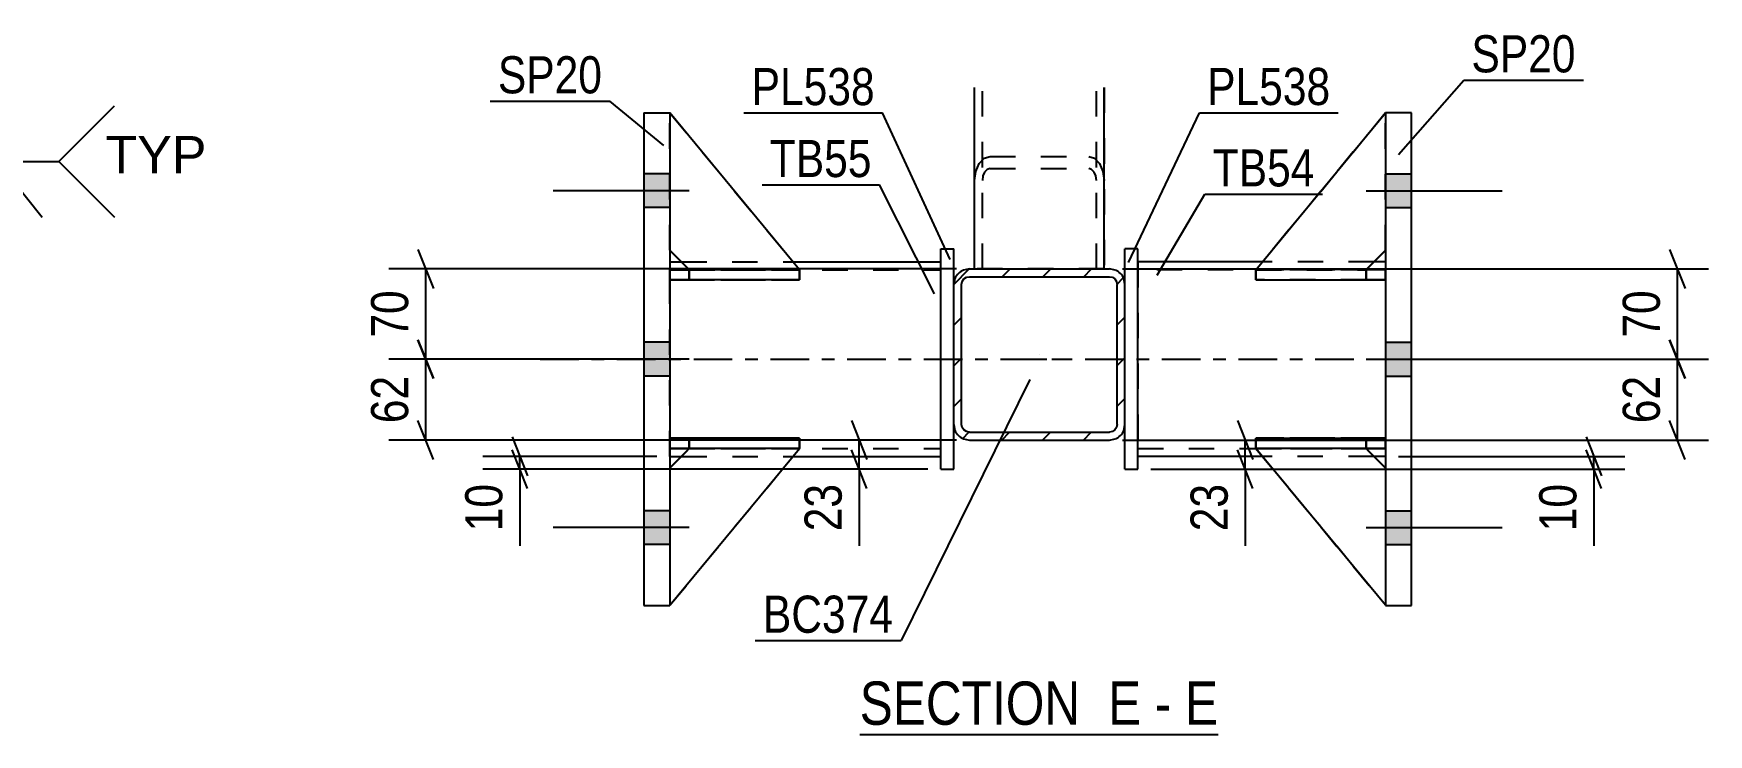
# Model space of a CAD drawing. Header units: millimetres. Extents: x 0 to 841, y 0 to 594.
# Drawn here: x 178.8 to 308, y 148.6 to 202.6 of the extents above; entities that cross this region are included whole.
import ezdxf

# ---------------------------------------------------------------- set-up
doc = ezdxf.new("R2010")
doc.units = ezdxf.units.MM
doc.linetypes.add('DXK_LINE_DOT2', pattern=[3.9198, 1.9599, -1.9599])
doc.linetypes.add('DXK_LINE_DOT3', pattern=[5.9187, 2.979, -0.9799, 0.9799, -0.9799])
doc.styles.add('Arial', font='ARIAL.TTF', dxfattribs={"height": 0.2})
doc.styles.add('Arial Narrow', font='ARIALN.TTF', dxfattribs={"height": 0.2})

# ---------------------------------------------------------------- blocks, each defined once
blk = doc.blocks.new('Unknown-814735532-16 - 6405')
at = {"color": 6, "linetype": 'Continuous'}
blk.add_line((242.54, 148.56), (270.19, 148.56), dxfattribs=at)
at = {"color": 0, "linetype": 'Continuous'}
for points in [[(260.65, 149.31), (260.65, 152.81), (242.54, 152.81), (242.54, 149.31)], [(264.25, 149.31), (264.25, 152.81), (261.7, 152.81), (261.7, 149.31)], [(266.58, 149.31), (266.58, 152.81), (265.3, 152.81), (265.3, 149.31)], [(270.19, 149.31), (270.19, 152.81), (267.63, 152.81), (267.63, 149.31)]]:
    blk.add_wipeout(points, dxfattribs=at)
at = {"color": 7, "linetype": 'Continuous', "style": 'Arial Narrow'}
for s, p in [('SECTION ', (242.54, 149.31)), ('E', (261.7, 149.31)), ('E', (267.63, 149.31)), ('-', (265.3, 149.31))]:
    blk.add_text(s, height=3.34, dxfattribs=at).set_placement(p)
blk = doc.blocks.new('Part-814735532-6506 - 6405')
at = {"color": 7, "linetype": 'DXK_LINE_DOT2'}
for p, q in [((251.4, 184.48), (251.4, 198.48)), ((252, 184.48), (252, 198.48)), ((260.8, 184.48), (260.8, 198.48)), ((261.4, 198.48), (261.4, 184.48)), ((261.4, 184.48), (251.4, 184.48))]:
    blk.add_line(p, q, dxfattribs=at)
blk = doc.blocks.new('Bolt-814735532-6482 - 6405')
at = {"linetype": 'Continuous'}
for points in [[(227.9, 189.22), (227.9, 191.82), (225.9, 191.82), (225.9, 189.22)], [(227.9, 189.22), (227.9, 191.82), (225.9, 191.82), (225.9, 189.22)], [(227.9, 189.22), (227.9, 191.82), (225.9, 191.82), (225.9, 189.22)], [(227.9, 176.22), (227.9, 178.82), (225.9, 178.82), (225.9, 176.22)], [(227.9, 176.22), (227.9, 178.82), (225.9, 178.82), (225.9, 176.22)], [(227.9, 163.22), (227.9, 165.82), (225.9, 165.82), (225.9, 163.22)], [(227.9, 163.22), (227.9, 165.82), (225.9, 165.82), (225.9, 163.22)], [(227.9, 163.22), (227.9, 165.82), (225.9, 165.82), (225.9, 163.22)]]:
    blk.add_hatch(color=1, dxfattribs=at).paths.add_polyline_path(points)
at = {"color": 1, "linetype": 'Continuous'}
for p, q in [((227.9, 191.82), (225.9, 191.82)), ((227.9, 191.82), (225.9, 191.82)), ((227.9, 191.82), (225.9, 191.82)), ((229.4, 190.52), (218.9, 190.52)), ((229.4, 190.52), (218.9, 190.52)), ((229.4, 190.52), (218.9, 190.52)), ((227.9, 189.22), (225.9, 189.22)), ((227.9, 189.22), (225.9, 189.22)), ((227.9, 189.22), (225.9, 189.22)), ((227.9, 178.82), (225.9, 178.82)), ((227.9, 178.82), (225.9, 178.82)), ((229.4, 177.52), (218.9, 177.52)), ((229.4, 177.52), (218.9, 177.52)), ((227.9, 176.22), (225.9, 176.22)), ((227.9, 176.22), (225.9, 176.22)), ((227.9, 165.82), (225.9, 165.82)), ((227.9, 165.82), (225.9, 165.82)), ((227.9, 165.82), (225.9, 165.82)), ((229.4, 164.52), (218.9, 164.52)), ((229.4, 164.52), (218.9, 164.52)), ((229.4, 164.52), (218.9, 164.52)), ((227.9, 163.22), (225.9, 163.22)), ((227.9, 163.22), (225.9, 163.22)), ((227.9, 163.22), (225.9, 163.22))]:
    blk.add_line(p, q, dxfattribs=at)
blk = doc.blocks.new('Part-814735532-6523 - 6405')
at = {"linetype": 'Continuous'}
h = blk.add_hatch(dxfattribs=at)
h.set_pattern_fill('', scale=0.7, style=0, pattern_type=0)
h.set_pattern_definition([(45, (250.9956, 184.4842), (-1.57154, 1.57154), [])])
h.paths.add_polyline_path([(261.8, 184.48), (251, 184.48), (250.54, 184.39), (250.15, 184.13), (249.89, 183.74), (249.8, 183.28), (249.8, 172.48), (249.89, 172.02), (250.15, 171.64), (250.54, 171.38), (251, 171.28), (261.8, 171.28), (262.25, 171.38), (262.64, 171.64), (262.9, 172.02), (263, 172.48), (263, 183.28), (262.9, 183.74), (262.64, 184.13), (262.25, 184.39)])
h.paths.add_polyline_path([(262.35, 183.51), (262.4, 183.28), (262.4, 172.48), (262.35, 172.25), (262.22, 172.06), (262.03, 171.93), (261.8, 171.88), (251, 171.88), (250.77, 171.93), (250.57, 172.06), (250.44, 172.25), (250.4, 172.48), (250.4, 183.28), (250.44, 183.51), (250.57, 183.71), (250.77, 183.84), (251, 183.88), (261.8, 183.88), (262.03, 183.84), (262.22, 183.71)])
at = {"color": 2, "linetype": 'Continuous'}
for p, q in [((249.89, 183.74), (249.8, 183.28)), ((250.4, 183.28), (250.44, 183.51)), ((250.44, 183.51), (250.57, 183.71)), ((251, 184.48), (250.54, 184.39)), ((250.57, 183.71), (250.77, 183.84)), ((250.77, 183.84), (251, 183.88)), ((251, 184.48), (251, 184.48)), ((251, 184.48), (261.8, 184.48)), ((251, 183.88), (251, 183.88)), ((251, 183.88), (261.8, 183.88)), ((261.8, 184.48), (261.8, 184.48)), ((262.25, 184.39), (261.8, 184.48)), ((261.8, 183.88), (261.8, 183.88)), ((261.8, 183.88), (262.03, 183.84)), ((262.03, 183.84), (262.22, 183.71)), ((262.22, 183.71), (262.35, 183.51)), ((262.35, 183.51), (262.4, 183.28)), ((263, 183.28), (262.9, 183.74)), ((249.8, 183.28), (249.8, 183.28)), ((249.8, 172.48), (249.8, 183.28)), ((250.4, 183.28), (250.4, 183.28)), ((250.4, 172.48), (250.4, 183.28)), ((262.4, 183.28), (262.4, 183.28)), ((262.4, 172.48), (262.4, 183.28)), ((263, 183.28), (263, 183.28)), ((263, 172.48), (263, 183.28)), ((249.8, 172.48), (249.8, 172.48)), ((249.8, 172.48), (249.89, 172.02)), ((250.4, 172.48), (250.4, 172.48)), ((250.44, 172.25), (250.4, 172.48)), ((250.57, 172.06), (250.44, 172.25)), ((250.77, 171.93), (250.57, 172.06)), ((251, 171.88), (250.77, 171.93)), ((251, 171.88), (251, 171.88)), ((251, 171.88), (261.8, 171.88)), ((262.03, 171.93), (261.8, 171.88)), ((261.8, 171.88), (261.8, 171.88)), ((262.22, 172.06), (262.03, 171.93)), ((262.35, 172.25), (262.22, 172.06)), ((262.4, 172.48), (262.35, 172.25)), ((262.4, 172.48), (262.4, 172.48)), ((262.9, 172.02), (263, 172.48)), ((263, 172.48), (263, 172.48)), ((250.54, 171.38), (251, 171.28)), ((251, 171.28), (251, 171.28)), ((251, 171.28), (261.8, 171.28)), ((261.8, 171.28), (262.25, 171.38)), ((261.8, 171.28), (261.8, 171.28))]:
    blk.add_line(p, q, dxfattribs=at)
at = {"color": 7, "linetype": 'DXK_LINE_DOT3'}
blk.add_line((256.4, 177.88), (256.4, 177.88), dxfattribs=at)
at = {"color": 2, "linetype": 'Continuous'}
for centre, start, end in [((251, 183.28), 112.5, 157.5), ((261.8, 183.28), 22.5, 67.5), ((251, 172.48), 202.5, 247.5), ((261.8, 172.48), 292.5, 337.5)]:
    blk.add_arc(centre, 1.2, start, end, dxfattribs=at)
blk = doc.blocks.new('Part-814735532-6507 - 6405')
at = {"color": 2, "linetype": 'Continuous'}
for p, q in [((251.4, 184.48), (251.4, 198.48)), ((261.4, 184.48), (261.4, 198.48))]:
    blk.add_line(p, q, dxfattribs=at)
at = {"color": 7, "linetype": 'DXK_LINE_DOT2'}
for p, q in [((252, 184.48), (252, 198.48)), ((260.8, 184.48), (260.8, 198.48)), ((251.49, 192.01), (251.75, 192.62)), ((251.75, 192.62), (252.14, 193.02)), ((252.14, 193.02), (252.6, 193.16)), ((252.6, 193.16), (260.2, 193.16)), ((260.2, 193.16), (260.65, 193.02)), ((260.65, 193.02), (261.04, 192.62)), ((261.04, 192.62), (261.3, 192.01)), ((251.4, 191.3), (251.49, 192.01)), ((252.04, 191.66), (252, 191.3)), ((252.17, 191.96), (252.04, 191.66)), ((252.37, 192.16), (252.17, 191.96)), ((252.6, 192.23), (252.37, 192.16)), ((252.6, 192.23), (260.2, 192.23)), ((260.43, 192.16), (260.2, 192.23)), ((260.62, 191.96), (260.43, 192.16)), ((260.75, 191.66), (260.62, 191.96)), ((260.8, 191.3), (260.75, 191.66)), ((261.3, 192.01), (261.4, 191.3)), ((251.4, 184.48), (261.4, 184.48))]:
    blk.add_line(p, q, dxfattribs=at)
blk = doc.blocks.new('Part-814735532-6547 - 6405')
at = {"color": 2, "linetype": 'Continuous'}
for p, q in [((227.9, 185.02), (228.79, 185.02)), ((237.39, 185.02), (248.8, 185.02)), ((227.9, 170.02), (228.8, 170.02)), ((237.41, 170.02), (248.8, 170.02))]:
    blk.add_line(p, q, dxfattribs=at)
at = {"color": 7, "linetype": 'DXK_LINE_DOT2'}
for p, q in [((227.9, 170.02), (227.9, 185.02)), ((228.79, 185.02), (237.39, 185.02)), ((248.8, 170.02), (248.8, 185.02)), ((227.9, 184.42), (248.8, 184.42)), ((227.9, 170.62), (248.8, 170.62)), ((228.8, 170.02), (237.41, 170.02))]:
    blk.add_line(p, q, dxfattribs=at)
at = {"color": 7, "linetype": 'DXK_LINE_DOT3'}
blk.add_line((217.9, 177.52), (258.8, 177.52), dxfattribs=at)
blk = doc.blocks.new('Bolt-814735532-6483 - 6405')
at = {"linetype": 'Continuous'}
for points in [[(285.1, 189.22), (285.1, 191.82), (283.1, 191.82), (283.1, 189.22)], [(285.1, 189.22), (285.1, 191.82), (283.1, 191.82), (283.1, 189.22)], [(285.1, 189.22), (285.1, 191.82), (283.1, 191.82), (283.1, 189.22)], [(285.1, 176.22), (285.1, 178.82), (283.1, 178.82), (283.1, 176.22)], [(285.1, 176.22), (285.1, 178.82), (283.1, 178.82), (283.1, 176.22)], [(285.1, 163.22), (285.1, 165.82), (283.1, 165.82), (283.1, 163.22)], [(285.1, 163.22), (285.1, 165.82), (283.1, 165.82), (283.1, 163.22)], [(285.1, 163.22), (285.1, 165.82), (283.1, 165.82), (283.1, 163.22)]]:
    blk.add_hatch(color=1, dxfattribs=at).paths.add_polyline_path(points)
at = {"color": 1, "linetype": 'Continuous'}
for p, q in [((283.1, 191.82), (285.1, 191.82)), ((283.1, 191.82), (285.1, 191.82)), ((283.1, 191.82), (285.1, 191.82)), ((281.6, 190.52), (292.1, 190.52)), ((281.6, 190.52), (292.1, 190.52)), ((281.6, 190.52), (292.1, 190.52)), ((283.1, 189.22), (285.1, 189.22)), ((283.1, 189.22), (285.1, 189.22)), ((283.1, 189.22), (285.1, 189.22)), ((283.1, 178.82), (285.1, 178.82)), ((283.1, 178.82), (285.1, 178.82)), ((281.6, 177.52), (292.1, 177.52)), ((281.6, 177.52), (292.1, 177.52)), ((283.1, 176.22), (285.1, 176.22)), ((283.1, 176.22), (285.1, 176.22)), ((283.1, 165.82), (285.1, 165.82)), ((283.1, 165.82), (285.1, 165.82)), ((283.1, 165.82), (285.1, 165.82)), ((281.6, 164.52), (292.1, 164.52)), ((281.6, 164.52), (292.1, 164.52)), ((281.6, 164.52), (292.1, 164.52)), ((283.1, 163.22), (285.1, 163.22)), ((283.1, 163.22), (285.1, 163.22)), ((283.1, 163.22), (285.1, 163.22))]:
    blk.add_line(p, q, dxfattribs=at)
blk = doc.blocks.new('Part-814735532-6532 - 6405')
at = {"color": 2, "linetype": 'Continuous'}
for p, q in [((273.6, 185.02), (264, 185.02)), ((283.1, 185.02), (282.2, 185.02)), ((273.58, 170.02), (264, 170.02)), ((283.1, 170.02), (282.19, 170.02))]:
    blk.add_line(p, q, dxfattribs=at)
at = {"color": 7, "linetype": 'DXK_LINE_DOT2'}
for p, q in [((264, 185.02), (264, 185.02)), ((264, 185.02), (264, 170.02)), ((264, 170.02), (264, 185.02)), ((282.2, 185.02), (273.6, 185.02)), ((283.1, 185.02), (283.1, 170.02)), ((264, 184.42), (264, 184.42)), ((283.1, 184.42), (264, 184.42)), ((264, 170.62), (264, 170.62)), ((264, 170.62), (283.1, 170.62)), ((264, 170.02), (264, 170.02)), ((282.19, 170.02), (273.58, 170.02))]:
    blk.add_line(p, q, dxfattribs=at)
at = {"color": 7, "linetype": 'DXK_LINE_DOT3'}
blk.add_line((254, 177.52), (293.1, 177.52), dxfattribs=at)
blk = doc.blocks.new('Part-814735532-6537 - 6405')
at = {"color": 2, "linetype": 'Continuous'}
for p, q in [((263, 183.28), (263, 186.03)), ((264, 186.03), (263, 186.03)), ((264, 169.03), (264, 186.03)), ((263, 169.03), (263, 172.49)), ((263, 169.03), (264, 169.03))]:
    blk.add_line(p, q, dxfattribs=at)
at = {"color": 7, "linetype": 'DXK_LINE_DOT2'}
for p, q in [((263, 169.03), (263, 186.03)), ((264, 169.03), (264, 186.03)), ((263, 172.49), (263, 183.28))]:
    blk.add_line(p, q, dxfattribs=at)
blk = doc.blocks.new('Part-814735532-6542 - 6405')
at = {"color": 2, "linetype": 'Continuous'}
for p, q in [((248.8, 169.03), (248.8, 186.03)), ((248.8, 186.03), (249.8, 186.03)), ((249.8, 183.28), (249.8, 186.03)), ((249.8, 169.03), (249.8, 172.48)), ((248.8, 169.03), (249.8, 169.03))]:
    blk.add_line(p, q, dxfattribs=at)
at = {"color": 7, "linetype": 'DXK_LINE_DOT2'}
blk.add_line((249.8, 172.48), (249.8, 183.28), dxfattribs=at)
blk = doc.blocks.new('Part-814735532-6548 - 6405')
at = {"color": 2, "linetype": 'Continuous'}
for p, q in [((273.1, 170.62), (273.1, 170.62)), ((281.6, 170.62), (273.1, 170.62)), ((283.1, 158.53), (273.1, 170.62)), ((281.6, 170.62), (281.6, 170.62)), ((281.6, 170.62), (283.1, 169.12))]:
    blk.add_line(p, q, dxfattribs=at)
at = {"color": 7, "linetype": 'DXK_LINE_DOT2'}
for p, q in [((273.1, 170.62), (281.6, 170.62)), ((283.1, 158.53), (273.1, 170.62)), ((281.6, 170.62), (283.1, 169.12)), ((283.1, 169.12), (283.1, 158.53))]:
    blk.add_line(p, q, dxfattribs=at)
blk = doc.blocks.new('Part-814735532-6549 - 6405')
at = {"color": 7, "linetype": 'DXK_LINE_DOT2'}
for p, q in [((273.1, 170.62), (281.6, 170.62)), ((283.1, 158.53), (273.1, 170.62)), ((273.1, 170.62), (273.1, 170.62)), ((281.6, 170.62), (273.1, 170.62)), ((273.1, 170.62), (283.1, 158.53)), ((281.6, 170.62), (283.1, 169.12)), ((281.6, 170.62), (281.6, 170.62)), ((283.1, 169.12), (281.6, 170.62)), ((283.1, 169.12), (283.1, 158.53))]:
    blk.add_line(p, q, dxfattribs=at)
blk = doc.blocks.new('Part-814735532-6550 - 6405')
at = {"color": 7, "linetype": 'DXK_LINE_DOT2'}
for p, q in [((283.1, 196.53), (273.1, 184.42)), ((283.09, 196.52), (283.1, 196.53)), ((283.1, 185.92), (283.1, 196.53)), ((281.6, 184.42), (283.1, 185.92)), ((281.6, 184.42), (273.1, 184.42)), ((281.6, 184.42), (274.34, 184.42)), ((281.6, 184.42), (281.61, 184.43)), ((281.6, 184.42), (281.6, 184.42))]:
    blk.add_line(p, q, dxfattribs=at)
at = {"color": 2, "linetype": 'Continuous'}
for p, q in [((273.1, 184.42), (283.09, 196.52)), ((283.1, 196.53), (283.1, 196.53)), ((281.61, 184.43), (283.1, 185.92)), ((274.34, 184.42), (273.1, 184.42)), ((273.1, 184.42), (273.1, 184.42))]:
    blk.add_line(p, q, dxfattribs=at)
blk = doc.blocks.new('Part-814735532-6551 - 6405')
at = {"color": 7, "linetype": 'DXK_LINE_DOT2'}
for p, q in [((283.1, 196.53), (273.1, 184.42)), ((273.1, 184.42), (283.1, 196.53)), ((283.1, 185.92), (283.1, 196.53)), ((281.6, 184.42), (283.1, 185.92)), ((281.6, 184.42), (283.1, 185.92)), ((273.1, 184.42), (281.6, 184.42)), ((273.1, 184.42), (273.1, 184.42)), ((281.6, 184.42), (273.1, 184.42)), ((281.6, 184.42), (281.6, 184.42))]:
    blk.add_line(p, q, dxfattribs=at)
blk = doc.blocks.new('Part-814735532-6552 - 6405')
at = {"color": 7, "linetype": 'DXK_LINE_DOT2'}
for p, q in [((273.1, 170.63), (273.1, 171.43)), ((273.1, 171.43), (281.6, 171.43)), ((283.1, 171.43), (273.1, 171.43)), ((281.6, 170.63), (273.1, 170.63)), ((273.1, 170.63), (283.1, 170.63)), ((281.6, 170.63), (281.6, 171.43)), ((281.6, 171.43), (283.1, 171.43)), ((283.1, 170.63), (281.6, 170.63)), ((283.1, 170.63), (283.1, 171.43)), ((283.1, 170.63), (283.1, 171.43)), ((283.1, 171.43), (283.1, 171.43)), ((283.1, 170.63), (283.1, 170.63))]:
    blk.add_line(p, q, dxfattribs=at)
blk = doc.blocks.new('Part-814735532-6553 - 6405')
at = {"color": 7, "linetype": 'DXK_LINE_DOT2'}
for p, q in [((273.1, 183.63), (273.1, 184.43)), ((273.1, 184.43), (281.6, 184.43)), ((283.1, 184.43), (273.1, 184.43)), ((281.6, 183.63), (273.1, 183.63)), ((273.1, 183.63), (283.1, 183.63)), ((281.6, 183.63), (281.6, 184.43)), ((281.6, 184.43), (283.1, 184.43)), ((283.1, 183.63), (281.6, 183.63)), ((283.1, 183.63), (283.1, 184.43)), ((283.1, 183.63), (283.1, 184.43)), ((283.1, 184.43), (283.1, 184.43)), ((283.1, 183.63), (283.1, 183.63))]:
    blk.add_line(p, q, dxfattribs=at)
blk = doc.blocks.new('Part-814735532-6554 - 6405')
at = {"color": 2, "linetype": 'Continuous'}
for p, q in [((273.1, 171.43), (283.1, 171.43)), ((273.1, 171.43), (273.1, 170.63)), ((283.1, 170.63), (273.1, 170.63)), ((283.1, 171.43), (283.1, 171.43)), ((283.1, 170.63), (283.1, 171.43))]:
    blk.add_line(p, q, dxfattribs=at)
at = {"color": 7, "linetype": 'DXK_LINE_DOT2'}
for p, q in [((281.6, 171.43), (273.1, 171.43)), ((273.1, 170.63), (281.6, 170.63)), ((283.1, 171.43), (281.6, 171.43)), ((281.6, 171.43), (281.6, 170.63)), ((281.6, 170.63), (283.1, 170.63)), ((283.1, 171.43), (283.1, 171.43))]:
    blk.add_line(p, q, dxfattribs=at)
blk = doc.blocks.new('Part-814735532-6555 - 6405')
at = {"color": 2, "linetype": 'Continuous'}
for p, q in [((273.1, 184.43), (273.1, 184.43)), ((273.1, 184.43), (273.1, 183.63)), ((273.1, 183.63), (283.1, 183.63)), ((283.1, 184.43), (274.34, 184.43)), ((283.1, 184.43), (283.1, 184.43)), ((283.1, 184.43), (283.1, 183.63))]:
    blk.add_line(p, q, dxfattribs=at)
at = {"color": 7, "linetype": 'DXK_LINE_DOT2'}
for p, q in [((274.34, 184.43), (273.1, 184.43)), ((281.6, 184.43), (273.1, 184.43)), ((273.1, 183.63), (281.6, 183.63)), ((281.6, 184.43), (283.1, 184.43)), ((281.6, 184.43), (281.6, 183.63)), ((281.6, 183.63), (283.1, 183.63)), ((283.1, 184.43), (283.1, 184.43))]:
    blk.add_line(p, q, dxfattribs=at)
blk = doc.blocks.new('Part-814735532-6556 - 6405')
at = {"color": 2, "linetype": 'Continuous'}
for p, q in [((229.4, 170.62), (227.9, 169.12)), ((227.9, 158.53), (237.9, 170.62)), ((237.9, 170.62), (229.4, 170.62)), ((229.4, 170.62), (229.4, 170.62)), ((237.9, 170.62), (237.9, 170.62))]:
    blk.add_line(p, q, dxfattribs=at)
at = {"color": 7, "linetype": 'DXK_LINE_DOT2'}
for p, q in [((227.9, 169.12), (229.4, 170.62)), ((227.9, 158.53), (237.9, 170.62)), ((229.4, 170.62), (237.9, 170.62)), ((227.9, 169.12), (227.9, 158.53))]:
    blk.add_line(p, q, dxfattribs=at)
blk = doc.blocks.new('Part-814735532-6557 - 6405')
at = {"color": 7, "linetype": 'DXK_LINE_DOT2'}
for p, q in [((229.4, 170.62), (227.9, 169.12)), ((227.9, 158.53), (237.9, 170.62)), ((227.9, 169.12), (229.4, 170.62)), ((227.9, 158.53), (237.9, 170.62)), ((237.9, 170.62), (229.4, 170.62)), ((229.4, 170.62), (229.4, 170.62)), ((229.4, 170.62), (237.9, 170.62)), ((237.9, 170.62), (237.9, 170.62)), ((227.9, 169.12), (227.9, 158.53))]:
    blk.add_line(p, q, dxfattribs=at)
blk = doc.blocks.new('Part-814735532-6558 - 6405')
at = {"color": 2, "linetype": 'Continuous'}
for p, q in [((227.9, 196.53), (227.9, 196.53)), ((237.9, 184.42), (227.9, 196.52)), ((229.39, 184.43), (227.9, 185.92)), ((236.65, 184.42), (237.9, 184.42)), ((237.9, 184.42), (237.9, 184.42))]:
    blk.add_line(p, q, dxfattribs=at)
at = {"color": 7, "linetype": 'DXK_LINE_DOT2'}
for p, q in [((227.9, 196.53), (237.9, 184.42)), ((227.9, 196.52), (227.9, 196.53)), ((227.9, 185.92), (227.9, 196.53)), ((229.4, 184.42), (227.9, 185.92)), ((229.4, 184.42), (229.39, 184.43)), ((237.9, 184.42), (229.4, 184.42)), ((229.4, 184.42), (229.4, 184.42)), ((229.4, 184.42), (236.65, 184.42))]:
    blk.add_line(p, q, dxfattribs=at)
blk = doc.blocks.new('Part-814735532-6559 - 6405')
at = {"color": 7, "linetype": 'DXK_LINE_DOT2'}
for p, q in [((227.9, 185.92), (227.9, 196.53)), ((227.9, 196.53), (237.9, 184.42)), ((227.9, 196.53), (237.9, 184.42)), ((229.4, 184.42), (227.9, 185.92)), ((229.4, 184.42), (227.9, 185.92)), ((237.9, 184.42), (229.4, 184.42)), ((229.4, 184.42), (229.4, 184.42)), ((229.4, 184.42), (237.9, 184.42)), ((237.9, 184.42), (237.9, 184.42))]:
    blk.add_line(p, q, dxfattribs=at)
blk = doc.blocks.new('Part-814735532-6560 - 6405')
at = {"color": 7, "linetype": 'DXK_LINE_DOT2'}
for p, q in [((227.89, 171.43), (229.39, 171.43)), ((227.9, 171.43), (227.89, 171.43)), ((227.89, 171.43), (227.89, 170.63)), ((229.39, 170.63), (227.89, 170.63)), ((227.9, 170.63), (227.89, 170.63)), ((237.89, 171.43), (227.9, 171.43)), ((227.9, 171.43), (227.9, 170.63)), ((227.9, 170.63), (237.89, 170.63)), ((229.39, 171.43), (237.89, 171.43)), ((229.39, 171.43), (229.39, 170.63)), ((237.89, 170.63), (229.39, 170.63)), ((237.89, 171.43), (237.89, 170.63))]:
    blk.add_line(p, q, dxfattribs=at)
blk = doc.blocks.new('Part-814735532-6561 - 6405')
at = {"color": 7, "linetype": 'DXK_LINE_DOT2'}
for p, q in [((227.89, 184.43), (229.39, 184.43)), ((227.9, 184.43), (227.89, 184.43)), ((227.89, 184.43), (227.89, 183.63)), ((229.39, 183.63), (227.89, 183.63)), ((227.9, 183.63), (227.89, 183.63)), ((237.66, 184.43), (227.9, 184.43)), ((227.9, 184.43), (227.9, 183.63)), ((227.9, 183.63), (237.89, 183.63)), ((229.39, 184.43), (237.89, 184.43)), ((229.39, 184.43), (229.39, 183.63)), ((237.89, 183.63), (229.39, 183.63)), ((237.89, 184.43), (237.89, 183.63))]:
    blk.add_line(p, q, dxfattribs=at)
blk = doc.blocks.new('Part-814735532-6562 - 6405')
at = {"color": 2, "linetype": 'Continuous'}
for p, q in [((227.89, 170.63), (227.89, 171.43)), ((237.89, 171.43), (227.89, 171.43)), ((237.89, 170.63), (227.89, 170.63)), ((227.89, 170.63), (227.89, 170.63)), ((237.89, 170.63), (237.89, 171.43))]:
    blk.add_line(p, q, dxfattribs=at)
at = {"color": 7, "linetype": 'DXK_LINE_DOT2'}
for p, q in [((229.39, 171.43), (227.89, 171.43)), ((227.89, 170.63), (229.39, 170.63)), ((229.39, 170.63), (229.39, 171.43)), ((237.89, 171.43), (229.39, 171.43)), ((229.39, 170.63), (237.89, 170.63))]:
    blk.add_line(p, q, dxfattribs=at)
blk = doc.blocks.new('Part-814735532-6563 - 6405')
at = {"color": 2, "linetype": 'Continuous'}
for p, q in [((227.89, 183.63), (227.89, 184.43)), ((227.89, 184.43), (236.65, 184.43)), ((237.89, 183.63), (227.89, 183.63)), ((227.89, 183.63), (227.89, 183.63)), ((237.89, 183.63), (237.89, 184.43)), ((237.89, 184.43), (237.89, 184.43))]:
    blk.add_line(p, q, dxfattribs=at)
at = {"color": 7, "linetype": 'DXK_LINE_DOT2'}
for p, q in [((229.39, 184.43), (227.89, 184.43)), ((227.89, 183.63), (229.39, 183.63)), ((229.39, 183.63), (229.39, 184.43)), ((229.39, 184.43), (237.89, 184.43)), ((229.39, 183.63), (237.89, 183.63))]:
    blk.add_line(p, q, dxfattribs=at)
blk = doc.blocks.new('Part-814735532-6568 - 6405')
at = {"color": 2, "linetype": 'Continuous'}
for p, q in [((285.1, 196.52), (283.1, 196.52)), ((283.1, 196.52), (283.1, 158.52)), ((285.1, 158.52), (285.1, 196.52)), ((283.1, 158.52), (285.1, 158.52))]:
    blk.add_line(p, q, dxfattribs=at)
blk = doc.blocks.new('Part-814735532-6573 - 6405')
at = {"color": 2, "linetype": 'Continuous'}
for p, q in [((225.9, 196.52), (227.9, 196.52)), ((225.9, 196.52), (225.9, 158.52)), ((227.9, 196.52), (227.9, 158.52)), ((225.9, 158.52), (227.9, 158.52))]:
    blk.add_line(p, q, dxfattribs=at)
blk = doc.blocks.new('StraightDimension-814735532-6647 - 6405')
at = {"color": 7, "linetype": 'Continuous'}
for p, q in [((208.47, 185.98), (209.67, 182.98)), ((250, 184.48), (206.22, 184.48)), ((209.07, 177.52), (209.07, 184.48)), ((209.67, 176.02), (208.47, 179.02)), ((220.4, 177.52), (206.22, 177.52))]:
    blk.add_line(p, q, dxfattribs=at)
at = {"color": 0}
blk.add_wipeout([(208.32, 183.43), (204.12, 183.43), (204.12, 178.58), (208.32, 178.58)], dxfattribs=at)
at = {"color": 3, "style": 'Arial Narrow'}
blk.add_text('70', height=2.863, rotation=90.0002, dxfattribs=at).set_placement((207.72, 179.18))
blk = doc.blocks.new('StraightDimension-814735532-6592 - 6405')
at = {"color": 7, "linetype": 'Continuous'}
for p, q in [((271.67, 172.78), (272.87, 169.78)), ((262.8, 171.28), (274.67, 171.28)), ((272.87, 167.53), (271.67, 170.53)), ((272.27, 169.03), (272.27, 171.28)), ((265, 169.03), (274.67, 169.03)), ((272.27, 169.03), (272.27, 163.12)), ((272.27, 169.03), (272.27, 163.12))]:
    blk.add_line(p, q, dxfattribs=at)
at = {"color": 0}
blk.add_wipeout([(271.52, 168.5), (267.32, 168.5), (267.32, 163.64), (271.52, 163.64)], dxfattribs=at)
at = {"color": 3, "style": 'Arial Narrow'}
blk.add_text('23', height=2.863, rotation=90.0002, dxfattribs=at).set_placement((270.92, 164.24))
blk = doc.blocks.new('StraightDimension-814735532-6660 - 6405')
at = {"color": 7, "linetype": 'Continuous'}
for p, q in [((305, 179.02), (306.2, 176.02)), ((290.6, 177.52), (308, 177.52)), ((305.6, 171.28), (305.6, 177.52)), ((306.2, 169.78), (305, 172.78)), ((262.8, 171.28), (308, 171.28))]:
    blk.add_line(p, q, dxfattribs=at)
at = {"color": 0}
blk.add_wipeout([(304.85, 176.83), (300.65, 176.83), (300.65, 171.98), (304.85, 171.98)], dxfattribs=at)
at = {"color": 3, "style": 'Arial Narrow'}
blk.add_text('62', height=2.863, rotation=90.0002, dxfattribs=at).set_placement((304.25, 172.58))
blk = doc.blocks.new('StraightDimension-814735532-6614 - 6405')
at = {"color": 7, "linetype": 'Continuous'}
for p, q in [((215.73, 171.52), (216.93, 168.52)), ((216.93, 167.53), (215.73, 170.53)), ((226.9, 170.02), (213.48, 170.02)), ((216.33, 169.03), (216.33, 170.02)), ((247.8, 169.03), (213.48, 169.03)), ((216.33, 169.03), (216.33, 163.12)), ((216.33, 169.03), (216.33, 163.12))]:
    blk.add_line(p, q, dxfattribs=at)
at = {"color": 0}
blk.add_wipeout([(215.58, 168.5), (211.38, 168.5), (211.38, 163.64), (215.58, 163.64)], dxfattribs=at)
at = {"color": 3, "style": 'Arial Narrow'}
blk.add_text('10', height=2.863, rotation=90.0002, dxfattribs=at).set_placement((214.98, 164.24))
blk = doc.blocks.new('StraightDimension-814735532-6625 - 6405')
at = {"color": 7, "linetype": 'Continuous'}
for p, q in [((298.56, 171.52), (299.76, 168.52)), ((299.76, 167.53), (298.56, 170.53)), ((284.1, 170.02), (301.56, 170.02)), ((299.16, 169.03), (299.16, 170.02)), ((265, 169.03), (301.56, 169.03)), ((299.16, 169.03), (299.16, 163.12)), ((299.16, 169.03), (299.16, 163.12))]:
    blk.add_line(p, q, dxfattribs=at)
at = {"color": 0}
blk.add_wipeout([(298.41, 168.5), (294.21, 168.5), (294.21, 163.64), (298.41, 163.64)], dxfattribs=at)
at = {"color": 3, "style": 'Arial Narrow'}
blk.add_text('10', height=2.863, rotation=90.0002, dxfattribs=at).set_placement((297.81, 164.24))
blk = doc.blocks.new('StraightDimension-814735532-6636 - 6405')
at = {"color": 7, "linetype": 'Continuous'}
for p, q in [((208.47, 179.02), (209.67, 176.02)), ((220.4, 177.52), (206.22, 177.52)), ((209.07, 171.28), (209.07, 177.52)), ((209.67, 169.78), (208.47, 172.78)), ((250, 171.28), (206.22, 171.28))]:
    blk.add_line(p, q, dxfattribs=at)
at = {"color": 0}
blk.add_wipeout([(208.32, 176.83), (204.12, 176.83), (204.12, 171.98), (208.32, 171.98)], dxfattribs=at)
at = {"color": 3, "style": 'Arial Narrow'}
blk.add_text('62', height=2.863, rotation=90.0002, dxfattribs=at).set_placement((207.72, 172.58))
blk = doc.blocks.new('StraightDimension-814735532-6603 - 6405')
at = {"color": 7, "linetype": 'Continuous'}
for p, q in [((241.9, 172.78), (243.1, 169.78)), ((250, 171.28), (239.65, 171.28)), ((243.1, 167.53), (241.9, 170.53)), ((242.5, 169.03), (242.5, 171.28)), ((247.8, 169.03), (239.65, 169.03)), ((242.5, 169.03), (242.5, 163.12)), ((242.5, 169.03), (242.5, 163.12))]:
    blk.add_line(p, q, dxfattribs=at)
at = {"color": 0}
blk.add_wipeout([(241.75, 168.5), (237.55, 168.5), (237.55, 163.64), (241.75, 163.64)], dxfattribs=at)
at = {"color": 3, "style": 'Arial Narrow'}
blk.add_text('23', height=2.863, rotation=90.0002, dxfattribs=at).set_placement((241.15, 164.24))
blk = doc.blocks.new('StraightDimension-814735532-6669 - 6405')
at = {"color": 7, "linetype": 'Continuous'}
for p, q in [((305, 185.98), (306.2, 182.98)), ((262.8, 184.48), (308, 184.48)), ((305.6, 177.52), (305.6, 184.48)), ((306.2, 176.02), (305, 179.02)), ((290.6, 177.52), (308, 177.52))]:
    blk.add_line(p, q, dxfattribs=at)
at = {"color": 0}
blk.add_wipeout([(304.85, 183.43), (300.65, 183.43), (300.65, 178.58), (304.85, 178.58)], dxfattribs=at)
at = {"color": 3, "style": 'Arial Narrow'}
blk.add_text('70', height=2.863, rotation=90.0002, dxfattribs=at).set_placement((304.25, 179.18))
blk = doc.blocks.new('WeldMark-814735532-7166 - 6931')
at = {"linetype": 'Continuous'}
blk.add_hatch(color=30, dxfattribs=at).paths.add_polyline_path([(161.19, 181.34), (158.52, 179.78), (160.14, 182.41)])
at = {"color": 30, "linetype": 'Continuous'}
for p, q in [((158.52, 179.78), (171.78, 192.77)), ((171.78, 192.77), (180.78, 192.77))]:
    blk.add_line(p, q, dxfattribs=at)
at = {"color": 3, "linetype": 'Continuous'}
for q in [(179.49, 188.48), (176.06, 188.48)]:
    blk.add_line((176.06, 192.77), q, dxfattribs=at)
for start, end in [(90, 270), (270, 90)]:
    blk.add_arc((171.78, 192.77), 1.5, start, end, dxfattribs=at)
at = {"color": 0, "linetype": 'Continuous'}
blk.add_wipeout([(192.15, 191.87), (192.15, 194.87), (184.38, 194.87), (184.38, 191.87)], dxfattribs=at)
blk.add_wipeout([(192.15, 191.87), (192.15, 194.87), (184.38, 194.87), (184.38, 191.87)], dxfattribs=at)
at = {"color": 3, "linetype": 'Continuous'}
for q in [(185.06, 197.06), (185.06, 188.48)]:
    blk.add_line((180.78, 192.77), q, dxfattribs=at)
at = {"color": 3, "linetype": 'Continuous', "style": 'Arial'}
blk.add_text('TYP', height=2.865, dxfattribs=at).set_placement((184.38, 191.87))
blk = doc.blocks.new('Mark-814735532-6519 - 6405')
at = {"color": 0}
blk.add_wipeout([(245.13, 156.41), (245.13, 159.41), (235.08, 159.41), (235.08, 156.41)], dxfattribs=at)
blk.add_wipeout([(245.13, 156.41), (245.13, 159.41), (235.08, 159.41), (235.08, 156.41)], dxfattribs=at)
at = {"color": 30, "linetype": 'Continuous'}
for p in [(255.67, 175.96), (234.48, 155.81)]:
    blk.add_line(p, (245.73, 155.81), dxfattribs=at)
at = {"color": 3, "style": 'Arial Narrow'}
blk.add_text('BC374', height=2.863, dxfattribs=at).set_placement((235.08, 156.41))
blk = doc.blocks.new('Mark-814735532-6528 - 6405')
at = {"color": 0}
blk.add_wipeout([(277.63, 190.85), (277.63, 193.85), (269.77, 193.85), (269.77, 190.85)], dxfattribs=at)
blk.add_wipeout([(277.63, 190.85), (277.63, 193.85), (269.77, 193.85), (269.77, 190.85)], dxfattribs=at)
at = {"color": 30, "linetype": 'Continuous'}
for p, q in [((265.49, 184.01), (269.17, 190.25)), ((269.17, 190.25), (278.23, 190.25))]:
    blk.add_line(p, q, dxfattribs=at)
at = {"color": 3, "style": 'Arial Narrow'}
blk.add_text('TB54', height=2.863, dxfattribs=at).set_placement((269.77, 190.85))
blk = doc.blocks.new('Mark-814735532-6533 - 6405')
at = {"color": 0}
blk.add_wipeout([(278.85, 197.13), (278.85, 200.13), (269.34, 200.13), (269.34, 197.13)], dxfattribs=at)
blk.add_wipeout([(278.85, 197.13), (278.85, 200.13), (269.34, 200.13), (269.34, 197.13)], dxfattribs=at)
at = {"color": 30, "linetype": 'Continuous'}
for p, q in [((263.26, 184.97), (268.74, 196.53)), ((268.74, 196.53), (279.45, 196.53))]:
    blk.add_line(p, q, dxfattribs=at)
at = {"color": 3, "style": 'Arial Narrow'}
blk.add_text('PL538', height=2.863, dxfattribs=at).set_placement((269.34, 197.13))
blk = doc.blocks.new('Mark-814735532-6538 - 6405')
at = {"color": 0}
blk.add_wipeout([(243.71, 197.12), (243.71, 200.12), (234.21, 200.12), (234.21, 197.12)], dxfattribs=at)
blk.add_wipeout([(243.71, 197.12), (243.71, 200.12), (234.21, 200.12), (234.21, 197.12)], dxfattribs=at)
at = {"color": 30, "linetype": 'Continuous'}
for p in [(233.61, 196.52), (249.53, 185.22)]:
    blk.add_line(p, (244.31, 196.52), dxfattribs=at)
at = {"color": 3, "style": 'Arial Narrow'}
blk.add_text('PL538', height=2.863, dxfattribs=at).set_placement((234.21, 197.12))
blk = doc.blocks.new('Mark-814735532-6543 - 6405')
at = {"color": 0}
blk.add_wipeout([(243.46, 191.57), (243.46, 194.57), (235.61, 194.57), (235.61, 191.57)], dxfattribs=at)
blk.add_wipeout([(243.46, 191.57), (243.46, 194.57), (235.61, 194.57), (235.61, 191.57)], dxfattribs=at)
at = {"color": 30, "linetype": 'Continuous'}
for p in [(235.01, 190.97), (248.3, 182.57)]:
    blk.add_line(p, (244.06, 190.97), dxfattribs=at)
at = {"color": 3, "style": 'Arial Narrow'}
blk.add_text('TB55', height=2.863, dxfattribs=at).set_placement((235.61, 191.57))
blk = doc.blocks.new('Mark-814735532-6564 - 6405')
at = {"color": 0}
blk.add_wipeout([(297.76, 199.65), (297.76, 202.65), (289.72, 202.65), (289.72, 199.65)], dxfattribs=at)
blk.add_wipeout([(297.76, 199.65), (297.76, 202.65), (289.72, 202.65), (289.72, 199.65)], dxfattribs=at)
at = {"color": 30, "linetype": 'Continuous'}
for p, q in [((284.1, 193.32), (289.12, 199.05)), ((289.12, 199.05), (298.36, 199.05))]:
    blk.add_line(p, q, dxfattribs=at)
at = {"color": 3, "style": 'Arial Narrow'}
blk.add_text('SP20', height=2.863, dxfattribs=at).set_placement((289.72, 199.65))
blk = doc.blocks.new('Mark-814735532-6569 - 6405')
at = {"color": 0}
blk.add_wipeout([(222.68, 198.03), (222.68, 201.03), (214.64, 201.03), (214.64, 198.03)], dxfattribs=at)
blk.add_wipeout([(222.68, 198.03), (222.68, 201.03), (214.64, 201.03), (214.64, 198.03)], dxfattribs=at)
at = {"color": 30, "linetype": 'Continuous'}
for p in [(214.04, 197.43), (227.44, 194)]:
    blk.add_line(p, (223.28, 197.43), dxfattribs=at)
at = {"color": 3, "style": 'Arial Narrow'}
blk.add_text('SP20', height=2.863, dxfattribs=at).set_placement((214.64, 198.03))

msp = doc.modelspace()

# ---------------------------------------------------------------- block references
for name in ['Part-814735532-6506 - 6405', 'Part-814735532-6507 - 6405', 'WeldMark-814735532-7166 - 6931', 'Part-814735532-6573 - 6405', 'Part-814735532-6558 - 6405', 'Part-814735532-6559 - 6405', 'Part-814735532-6550 - 6405', 'Part-814735532-6551 - 6405', 'Part-814735532-6568 - 6405', 'Bolt-814735532-6482 - 6405', 'Bolt-814735532-6483 - 6405', 'Part-814735532-6542 - 6405', 'Part-814735532-6537 - 6405', 'Part-814735532-6547 - 6405', 'Part-814735532-6532 - 6405', 'Part-814735532-6561 - 6405', 'Part-814735532-6563 - 6405', 'Part-814735532-6523 - 6405', 'Part-814735532-6553 - 6405', 'Part-814735532-6555 - 6405', 'Part-814735532-6560 - 6405', 'Part-814735532-6562 - 6405', 'Part-814735532-6556 - 6405', 'Part-814735532-6557 - 6405', 'Part-814735532-6552 - 6405', 'Part-814735532-6554 - 6405', 'Part-814735532-6548 - 6405', 'Part-814735532-6549 - 6405', 'Unknown-814735532-16 - 6405']:
    msp.add_blockref(name, (0, 0))

# ---------------------------------------------------------------- next in the draw order: block references
for name in ['Mark-814735532-6564 - 6405', 'Mark-814735532-6569 - 6405', 'StraightDimension-814735532-6647 - 6405', 'StraightDimension-814735532-6592 - 6405', 'StraightDimension-814735532-6614 - 6405']:
    msp.add_blockref(name, (0, 0))

# ---------------------------------------------------------------- next in the draw order: block references
for name in ['Mark-814735532-6538 - 6405', 'StraightDimension-814735532-6636 - 6405', 'StraightDimension-814735532-6660 - 6405']:
    msp.add_blockref(name, (0, 0))

# ---------------------------------------------------------------- next in the draw order: block references
for name in ['Mark-814735532-6543 - 6405', 'StraightDimension-814735532-6669 - 6405', 'StraightDimension-814735532-6603 - 6405', 'StraightDimension-814735532-6625 - 6405']:
    msp.add_blockref(name, (0, 0))

# ---------------------------------------------------------------- next in the draw order: block references
for name in ['Mark-814735532-6528 - 6405', 'Mark-814735532-6519 - 6405']:
    msp.add_blockref(name, (0, 0))

# ---------------------------------------------------------------- next in the draw order: block references
msp.add_blockref('Mark-814735532-6533 - 6405', (0, 0))

doc.saveas('drawing.dxf')
